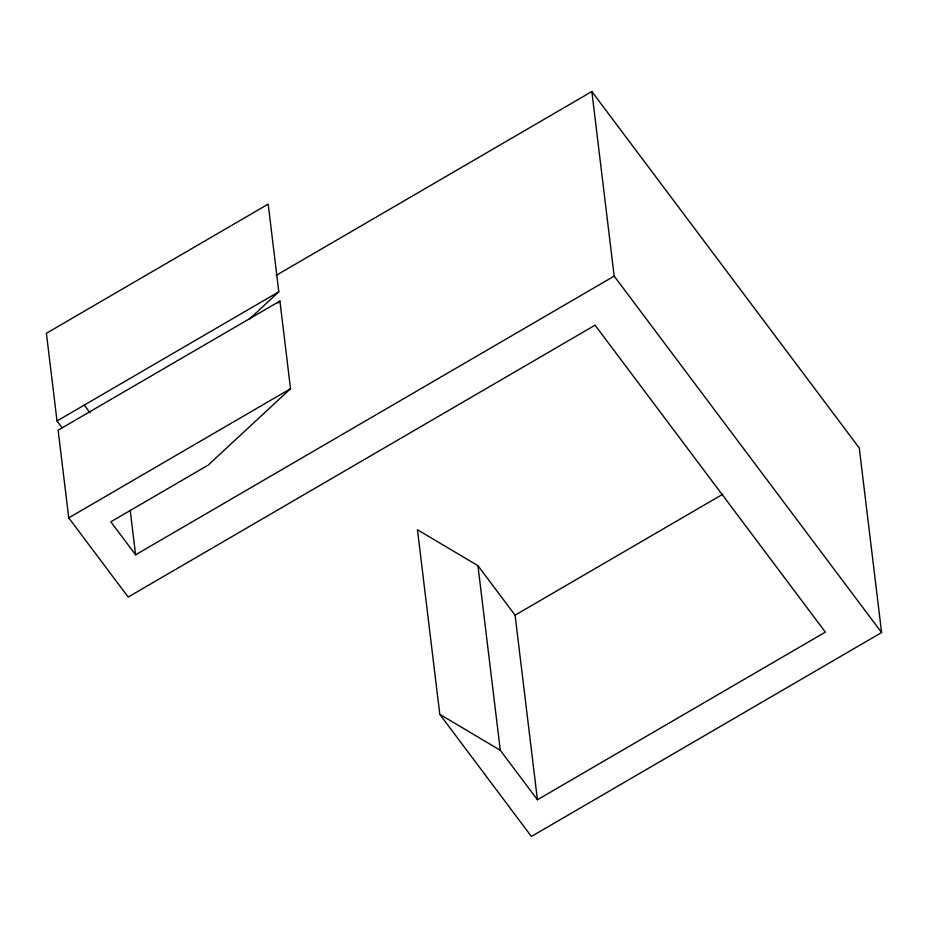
<?xml version="1.0" encoding="UTF-8"?>
<svg xmlns="http://www.w3.org/2000/svg" width="928" height="928" viewBox="0 0 928 928"><rect width="100%" height="100%" fill="white"/><g stroke="black" fill="none" stroke-linecap="round" stroke-linejoin="round"><path stroke-width="1.39" d="M249.214 319.255L278.794 291.81L268.192 204.125L46.4 333.268L57.014 420.952L62.176 427.843M277.797 303.004L279.92 301.043L290.522 388.716L208.104 465.16L110.826 521.803L135.592 554.805L614.185 276.126L591.844 91.536L276.126 275.384M57.014 420.952L278.794 291.81M279.92 301.043L58.128 430.186L68.742 517.859L128.168 597.064L595.08 325.183L825.363 632.107L537.428 799.762L500.285 750.265L439.791 714.351L417.461 529.76L477.943 565.674L515.086 615.183L537.428 799.762M68.742 517.859L290.522 388.716M515.086 615.183L722.9 494.172M591.844 91.536L859.258 447.957L881.6 632.548L531.408 836.464L439.791 714.351M614.185 276.126L881.6 632.548M84.251 405.095L90.028 412.798M477.943 565.674L500.285 750.265M130.198 510.249L135.592 554.805"/></g></svg>
